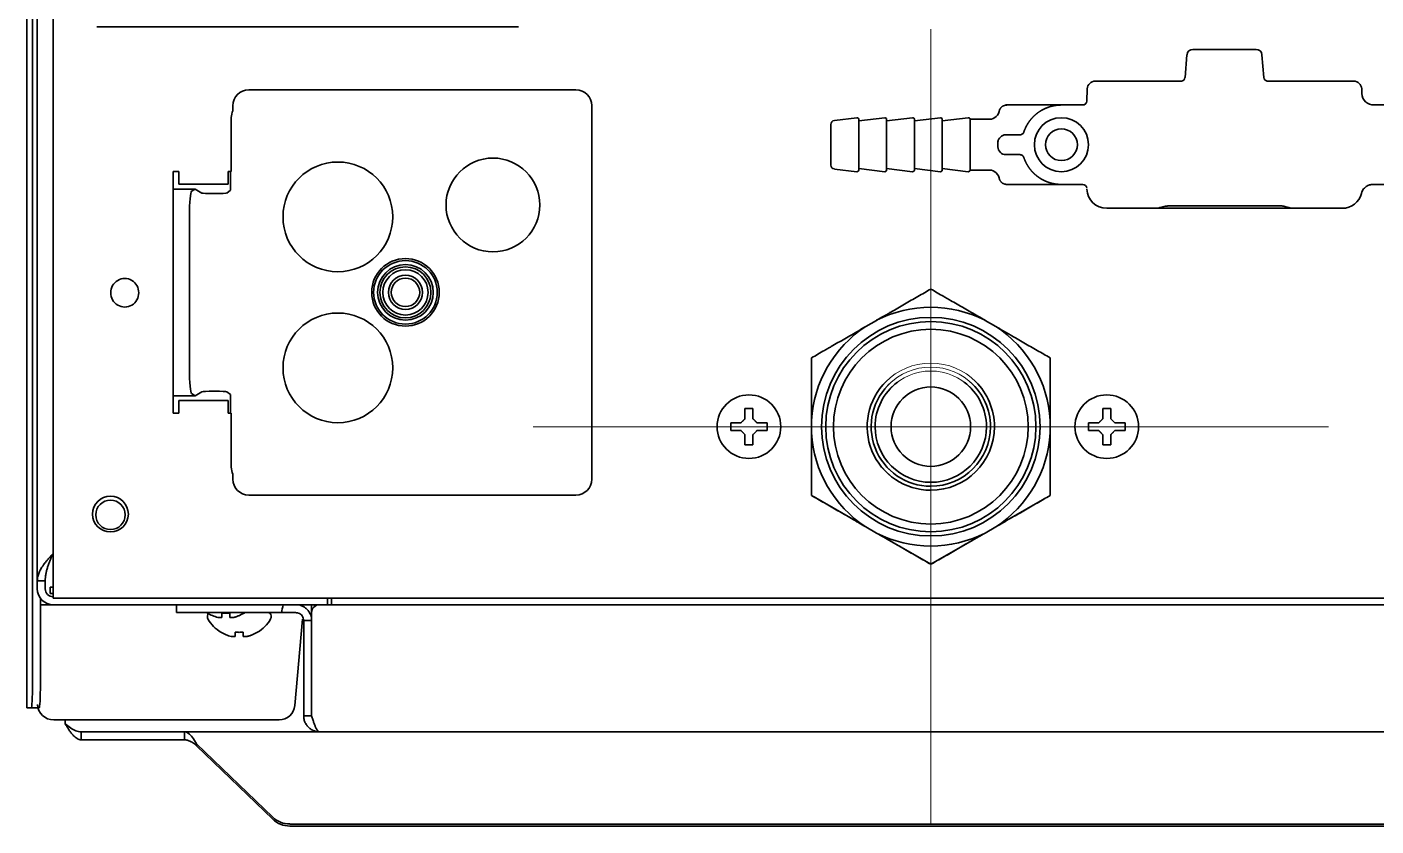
# Model space of a CAD drawing. Extents: x 5987 to 10491, y -672 to 3708.
# Drawn here: x 8371.8 to 8541.4, y 2720.7 to 2821.2 of the extents above; entities that cross this region are included whole.
import ezdxf

# ---------------------------------------------------------------- set-up
doc = ezdxf.new("R2010")
doc.units = 0
doc.header["$LTSCALE"] = 5
doc.layers.get('0').update_dxf_attribs({"linetype": 'CONTINUOUS', "lineweight": 0})
doc.layers.add('1', color=7, linetype='CONTINUOUS', true_color=0xffffff)

msp = doc.modelspace()

# ---------------------------------------------------------------- linework, layer by layer
at = {"color": 3}
for p, q in [((8485.44, 2820.93), (8485.44, 2720.93)), ((8435.44, 2770.93), (8535.44, 2770.93))]:
    msp.add_line(p, q, dxfattribs=at)
for radius in [8, 7.5, 7]:
    msp.add_circle((8485.44, 2770.93), radius)
at = {"layer": '1', "color": 7, "linetype": 'Continuous', "lineweight": 35}
for p, q in [((8373.07, 2751.53), (8373.07, 3571.53)), ((8371.77, 3079.23), (8371.77, 2735.53)), ((8372.46, 2738.53), (8372.46, 3078.23)), ((8375.07, 2862.67), (8375.07, 2751.33)), ((8380.57, 2821.23), (8433.57, 2821.23)), ((8518.41, 2818.41), (8526.34, 2818.41)), ((8517.41, 2814.86), (8517.66, 2817.72)), ((8527.08, 2817.72), (8527.33, 2814.86)), ((8399.66, 2813.33), (8440.8, 2813.33)), ((8505.12, 2813.44), (8505.06, 2811.89)), ((8506.12, 2814.41), (8507.12, 2814.41)), ((8507.12, 2814.41), (8517.02, 2814.41)), ((8527.72, 2814.41), (8537.63, 2814.41)), ((8537.63, 2814.41), (8538.63, 2814.41)), ((8539.63, 2813.44), (8539.65, 2812.85)), ((8397.66, 2810.69), (8397.66, 2811.33)), ((8442.8, 2764.33), (8442.8, 2811.33)), ((8501.87, 2811.41), (8494.87, 2811.41)), ((8504.56, 2811.41), (8501.87, 2811.41)), ((8547.87, 2811.41), (8541.15, 2811.41)), ((8397.47, 2809.83), (8397.47, 2803.03)), ((8476.15, 2809.81), (8473.31, 2809.46)), ((8479.65, 2809.81), (8476.37, 2809.41)), ((8476.37, 2809.61), (8476.37, 2803.21)), ((8483.15, 2809.81), (8479.87, 2809.41)), ((8479.87, 2809.61), (8479.87, 2803.21)), ((8486.65, 2809.81), (8483.37, 2809.41)), ((8483.37, 2809.61), (8483.37, 2803.21)), ((8490.15, 2809.81), (8486.87, 2809.41)), ((8486.87, 2809.61), (8486.87, 2803.21)), ((8492.81, 2809.61), (8490.37, 2809.61)), ((8490.37, 2809.61), (8490.37, 2803.21)), ((8472.87, 2803.85), (8472.87, 2808.96)), ((8493.87, 2806.41), (8493.88, 2806.69)), ((8493.88, 2806.12), (8493.87, 2806.41)), ((8493.88, 2806.69), (8493.89, 2806.92)), ((8493.89, 2805.92), (8493.89, 2805.92)), ((8390.17, 2803.03), (8390.17, 2772.63)), ((8390.87, 2803.03), (8390.17, 2803.03)), ((8390.87, 2801.43), (8390.87, 2803.03)), ((8397.07, 2803.03), (8397.07, 2801.43)), ((8397.47, 2803.03), (8397.07, 2803.03)), ((8397.38, 2800.68), (8397.38, 2803.03)), ((8473.31, 2803.35), (8476.15, 2803.01)), ((8476.37, 2803.41), (8479.65, 2803.01)), ((8479.87, 2803.41), (8483.15, 2803.01)), ((8483.37, 2803.41), (8486.65, 2803.01)), ((8486.87, 2803.41), (8490.15, 2803.01)), ((8490.37, 2803.21), (8492.81, 2803.21)), ((8397.07, 2801.43), (8390.87, 2801.43)), ((8494.87, 2801.41), (8501.87, 2801.41)), ((8501.87, 2801.41), (8504.56, 2801.41)), ((8541.06, 2801.41), (8547.87, 2801.41)), ((8390.17, 2800.83), (8392.93, 2800.83)), ((8392.46, 2800.55), (8392.93, 2800.83)), ((8392.93, 2800.83), (8393.75, 2800.33)), ((8395.25, 2800.26), (8395.43, 2800.26)), ((8396.92, 2800.33), (8397.38, 2800.68)), ((8513.8, 2798.41), (8507.57, 2798.41)), ((8515.19, 2798.41), (8513.8, 2798.41)), ((8529.56, 2798.41), (8515.19, 2798.41)), ((8515.22, 2798.7), (8529.53, 2798.7)), ((8530.94, 2798.41), (8529.56, 2798.41)), ((8537.18, 2798.41), (8530.94, 2798.41)), ((8392.21, 2778.1), (8392.21, 2797.55)), ((8477.26, 2783.52), (8478.62, 2784.31)), ((8492.26, 2784.31), (8493.62, 2783.52)), ((8390.17, 2774.83), (8392.93, 2774.83)), ((8390.87, 2772.63), (8390.87, 2774.23)), ((8390.87, 2774.23), (8397.07, 2774.23)), ((8392.46, 2775.11), (8392.93, 2774.83)), ((8392.93, 2774.83), (8393.75, 2775.32)), ((8395.25, 2775.39), (8395.43, 2775.39)), ((8396.92, 2775.32), (8397.38, 2774.97)), ((8397.07, 2774.23), (8397.07, 2772.63)), ((8397.38, 2772.63), (8397.38, 2774.97)), ((8390.17, 2772.63), (8390.87, 2772.63)), ((8397.07, 2772.63), (8397.47, 2772.63)), ((8397.47, 2772.63), (8397.47, 2765.83)), ((8460.27, 2770.93), (8460.27, 2771.43)), ((8460.27, 2770.43), (8460.27, 2770.93)), ((8464.87, 2771.43), (8464.87, 2770.93)), ((8464.87, 2770.93), (8464.87, 2770.43)), ((8470.44, 2770.14), (8470.44, 2771.71)), ((8500.44, 2771.71), (8500.44, 2770.14)), ((8505.27, 2770.93), (8505.27, 2771.43)), ((8505.27, 2770.43), (8505.27, 2770.93)), ((8509.87, 2771.43), (8509.87, 2770.93)), ((8509.87, 2770.93), (8509.87, 2770.43)), ((8397.66, 2764.96), (8397.66, 2764.32)), ((8399.66, 2762.33), (8440.8, 2762.33)), ((8470.67, 2762.13), (8475.64, 2759.27)), ((8499.47, 2761.71), (8495.25, 2759.27)), ((8478.62, 2757.54), (8477.26, 2758.33)), ((8493.62, 2758.33), (8492.26, 2757.54)), ((8485.44, 2753.61), (8480.25, 2756.61)), ((8480.82, 2756.27), (8480.82, 2756.27)), ((8485.44, 2753.61), (8490.64, 2756.61)), ((8485.44, 2753.61), (8485.44, 2753.61)), ((8485.44, 2753.61), (8485.44, 2753.61)), ((8373.07, 2751.53), (8374.07, 2751.53)), ((8373.07, 2750.53), (8373.07, 2751.53)), ((8374.07, 2750.53), (8374.07, 2751.53)), ((8374.67, 2750.73), (8375.07, 2750.73)), ((8374.67, 2749.93), (8374.67, 2750.73)), ((8375.07, 2751.33), (8375.07, 2749.33)), ((8373.46, 2738.53), (8373.46, 2749.35)), ((8375.06, 2748.53), (8373.57, 2748.53)), ((8375.07, 2749.93), (8374.67, 2749.93)), ((8375.07, 2749.33), (8578.57, 2749.33)), ((8407.57, 2748.53), (8375.07, 2748.53)), ((8390.57, 2748.53), (8390.57, 2747.53)), ((8407.57, 2748.53), (8407.57, 2747.53)), ((8409.57, 2748.53), (8407.57, 2748.53)), ((8409.57, 2749.33), (8409.57, 2748.53)), ((8578.58, 2748.53), (8409.58, 2748.53)), ((8410.07, 2749.33), (8410.07, 2748.53)), ((8392.57, 2747.53), (8390.57, 2747.53)), ((8392.57, 2747.53), (8403.76, 2747.53)), ((8394.35, 2747.53), (8394.46, 2747.46)), ((8394.47, 2747.45), (8394.47, 2747.48)), ((8394.47, 2747.13), (8394.47, 2746.93)), ((8399.07, 2747.48), (8399.07, 2747.45)), ((8399.09, 2747.46), (8399.2, 2747.53)), ((8402.47, 2746.93), (8402.47, 2747.13)), ((8407.57, 2747.53), (8407.57, 2734.53)), ((8407.71, 2748.52), (8408.43, 2748.52)), ((8406.42, 2746.72), (8405.46, 2735.85)), ((8406.57, 2746.53), (8406.57, 2734.53)), ((8406.57, 2746.53), (8407.57, 2746.53)), ((8396.17, 2745.05), (8396.17, 2745.08)), ((8400.77, 2745.08), (8400.77, 2745.05)), ((8371.77, 2735.53), (8371.77, 2735.53)), ((8371.77, 2735.53), (8372.3, 2735.53)), ((8373.3, 2735.53), (8372.3, 2735.53)), ((8375.14, 2734.03), (8375.6, 2734.03)), ((8375.6, 2734.03), (8380.58, 2734.03)), ((8376.57, 2734.03), (8376.57, 2733.53)), ((8380.58, 2734.03), (8403.47, 2734.03)), ((8406.57, 2734.53), (8407.57, 2734.53)), ((8391.57, 2732.53), (8378.57, 2732.53)), ((8378.57, 2731.53), (8378.57, 2732.53)), ((8391.57, 2732.53), (8391.57, 2731.53)), ((8408.57, 2732.53), (8391.57, 2732.53)), ((8579.11, 2732.53), (8408.57, 2732.53)), ((8391.57, 2731.53), (8378.57, 2731.53)), ((8393.11, 2731.04), (8393.11, 2730.78)), ((8393.11, 2731.04), (8402.69, 2721.78)), ((8393.11, 2730.78), (8402.69, 2721.52)), ((8404.82, 2720.93), (8642.02, 2720.93)), ((8404.82, 2720.68), (8642.02, 2720.68))]:
    msp.add_line(p, q, dxfattribs=at)
msp.add_polyline3d([(8492.44, 2770.93, 0), (8492.44, 2770.93, 0), (8492.44, 2770.93, 0), (8492.44, 2770.93, 0), (8492.44, 2770.93, 0), (8492.44, 2770.93, 0), (8492.44, 2770.93, 0), (8492.44, 2770.93, 0), (8492.44, 2770.93, 0), (8492.44, 2770.93, 0), (8492.44, 2770.93, 0), (8492.44, 2770.93, 0), (8492.44, 2770.93, 0), (8492.44, 2770.93, 0), (8492.44, 2770.93, 0), (8492.44, 2770.93, 0), (8492.44, 2770.93, 0), (8492.44, 2770.93, 0), (8492.44, 2770.93, 0), (8492.44, 2770.93, 0), (8492.44, 2770.93, 0), (8492.44, 2770.93, 0), (8492.44, 2770.93, 0), (8492.44, 2770.93, 0), (8492.44, 2770.93, 0), (8492.44, 2770.93, 0), (8492.44, 2770.93, 0), (8492.44, 2770.93, 0), (8492.44, 2770.93, 0), (8492.44, 2770.93, 0), (8492.44, 2770.93, 0), (8492.44, 2770.93, 0), (8492.44, 2770.93, 0), (8492.44, 2770.93, 0), (8492.44, 2770.93, 0), (8492.44, 2770.93, 0), (8492.44, 2770.93, 0), (8492.44, 2770.93, 0), (8492.44, 2770.93, 0), (8492.44, 2770.93, 0), (8492.44, 2770.93, 0), (8492.44, 2770.93, 0), (8492.44, 2770.93, 0), (8492.44, 2770.93, 0), (8492.44, 2770.93, 0), (8492.44, 2770.93, 0), (8492.44, 2770.93, 0), (8492.44, 2770.93, 0), (8492.44, 2770.93, 0), (8492.44, 2770.93, 0), (8492.44, 2770.93, 0)], dxfattribs=at)
for centre, radius in [((8501.87, 2806.41), 3.4), ((8501.87, 2806.41), 2), ((8430.37, 2798.83), 5.9), ((8430.37, 2798.83), 5.9), ((8410.87, 2797.33), 6.9), ((8410.87, 2797.33), 6.9), ((8419.37, 2787.83), 4.25), ((8419.37, 2787.83), 4), ((8419.37, 2787.83), 3.5), ((8419.37, 2787.83), 3.21), ((8419.37, 2787.83), 2.85), ((8419.37, 2787.83), 2.15), ((8419.37, 2787.83), 1.79), ((8410.87, 2778.33), 6.9), ((8410.87, 2778.33), 6.9), ((8462.57, 2770.93), 4), ((8507.57, 2770.93), 4), ((8382.27, 2759.93), 2.25), ((8382.27, 2759.83), 1.85)]:
    msp.add_circle(centre, radius, dxfattribs=at)
for centre, radius, start, end in [((8518.41, 2817.66), 0.75, 90, 175), ((8526.34, 2817.66), 0.75, 5, 90), ((8516.91, 2814.91), 0.5, 270, 355), ((8527.83, 2814.91), 0.5, 185, 270), ((8506.12, 2813.41), 1, 90, 178), ((8538.63, 2813.41), 1, 2, 90), ((8504.56, 2811.91), 0.5, 269.344, 358), ((8541.15, 2812.91), 1.5, 182, 271.7104), ((8399.47, 2809.83), 2, 154.4696, 180), ((8476.17, 2809.61), 0.2, 0, 96.9365), ((8479.67, 2809.61), 0.2, 0, 96.9365), ((8483.17, 2809.61), 0.2, 0, 96.9365), ((8486.67, 2809.61), 0.2, 0, 96.9365), ((8490.17, 2809.61), 0.2, 0, 96.9365), ((8473.37, 2808.96), 0.5, 96.9365, 180), ((8494.88, 2806.66), 1, 90, 178), ((8494.88, 2806.16), 1, 182.0003, 270), ((8473.37, 2803.85), 0.5, 180, 263.0635), ((8476.17, 2803.21), 0.2, 263.0635, 0), ((8479.67, 2803.21), 0.2, 263.0635, 0), ((8483.17, 2803.21), 0.2, 263.0635, 0), ((8486.67, 2803.21), 0.2, 263.0635, 0), ((8490.17, 2803.21), 0.2, 263.0635, 0), ((8504.56, 2800.91), 0.5, 2, 90.3625), ((8507.57, 2800.91), 2.5, 182, 270), ((8537.18, 2800.91), 2.5, 270.0213, 345.5415), ((8384.07, 2787.83), 1.75, 358.3628, 181.6372), ((8384.07, 2787.73), 1.75, 178.3628, 1.6372), ((8399.47, 2765.83), 2, 180, 205.5304), ((8375.07, 2750.53), 2, 180, 270), ((8375.07, 2750.53), 1, 180, 270), ((8373.98, 2754.62), 30.62, 346.6056, 348.522), ((8408.57, 2747.53), 1, 90, 180), ((8407.57, 2747.53), 1, 81.8904, 90), ((8394.87, 2747.13), 0.4, 133.3154, 180), ((8394.87, 2746.93), 0.4, 180, 210.3012), ((8396.77, 2751.23), 3.78, 262.3959, 269.9965), ((8396.77, 2751.23), 3.78, 270.0035, 277.6041), ((8402.07, 2747.13), 0.4, 0, 90), ((8402.07, 2746.93), 0.4, 329.6988, 0), ((8398.67, 2749.15), 4.8, 210.3012, 238.6273), ((8398.27, 2749.15), 4.8, 301.3727, 329.6988), ((8403.47, 2736.03), 2, 270, 355)]:
    msp.add_arc(centre, radius, start, end, dxfattribs=at)
at = {"layer": '1', "color": 7, "linetype": 'Continuous', "lineweight": 35, "extrusion": (6.90253e-31, 1.17146e-15, -1)}
msp.add_ellipse((8399.67, 2811.32), major_axis=(-1.61, 1.2), ratio=0.996204, start_param=5.64185, end_param=7.208996, dxfattribs=at)
at = {"layer": '1', "color": 7, "linetype": 'Continuous', "lineweight": 35, "extrusion": (-1.72563e-30, 1.17146e-15, -1)}
msp.add_ellipse((8440.8, 2811.32), major_axis=(-0.63, -1.9), ratio=0.998478, start_param=2.820542, end_param=4.390425, dxfattribs=at)
at = {"layer": '1', "color": 7, "linetype": 'Continuous', "lineweight": 35}
for centre, major_axis, ratio, start_param, end_param in [((8492.81, 2810.86), (-1.25, 0.04), 1, 1.602904, 3.141573), ((8492.81, 2801.96), (-1.25, -0.04), 1, 3.141612, 4.681404), ((8392.47, 2797.55), (0, -3), 0.087489, 3.193953, 4.712389), ((8395.25, 2800.34), (1.5, 0), 0.052408, 3.228859, 4.712389), ((8395.43, 2800.34), (1.5, 0), 0.052408, 4.712389, 6.213372), ((8485.44, 2770.93), (-15.02, 0), 1, 4.241052, 5.183726), ((8485.44, 2770.93), (-15.02, 0), 1, 5.28825, 6.230923), ((8485.44, 2770.93), (-15.02, 0), 1, 3.193854, 4.136528), ((8392.47, 2778.1), (0, -3), 0.087489, 4.712389, 6.230825), ((8485.44, 2770.93), (8, 0), 1, 2.349028, 4.71239), ((8485.44, 2770.93), (7.5, 0), 1, 2.299057, 4.712391), ((8485.44, 2770.93), (-7, 0), 1, 5.356611, 6.283185), ((8485.44, 2770.93), (-5, 0), 1, 3.141601, 6.283101), ((8485.44, 2770.93), (-7, 0), 1, 3.141594, 4.068168), ((8485.44, 2770.93), (7.5, 0), 1, 0, 0.842536), ((8485.44, 2770.93), (8, 0), 1, 0, 0.792565), ((8395.25, 2775.31), (1.5, 0), 0.052408, 1.570796, 3.054326), ((8395.43, 2775.31), (1.5, 0), 0.052408, 0.069813, 1.570796), ((8485.44, 2770.93), (7, 0), 1, 3.141593, 6.283185), ((8485.44, 2770.93), (8, 0), 1, 4.71239, 6.283185), ((8485.44, 2770.93), (7.5, 0), 1, 4.712391, 6.283185), ((8485.44, 2770.93), (-15.02, 0), 1, 0.052262, 0.994929), ((8485.44, 2770.93), (-15.02, 0), 1, 2.146657, 3.089331), ((8399.67, 2764.33), (-1.61, -1.2), 0.996204, 5.64185, 7.208996), ((8440.8, 2764.33), (-0.63, 1.9), 0.998478, 2.820542, 4.390425), ((8485.44, 2770.93), (-15.02, 0), 1, 1.099459, 2.042133), ((8372.3, 2738.53), (0, -3), 0.052336, 0, 1.570796), ((8373.3, 2738.53), (0, 3), 0.052336, 3.141593, 4.712389), ((8375.14, 2736.03), (2.05, 0), 0.974464, 3.176499, 4.712389), ((8404.82, 2723.83), (-3, 0), 0.965926, 0.785398, 1.570796), ((8404.82, 2723.57), (3, 0), 0.965926, 3.926991, 4.712389)]:
    msp.add_ellipse(centre, major_axis=major_axis, ratio=ratio, start_param=start_param, end_param=end_param, dxfattribs=at)
for major_axis in [(-13.75, 0), (13.22, 0), (-12.25, 0), (5, 0)]:
    msp.add_ellipse((8485.44, 2770.93), major_axis=major_axis, ratio=1, dxfattribs=at)
for points, degree in [([(8495.04, 2811.41), (8494.22, 2811.36), (8494.03, 2810.59)], 2), ([(8496.66, 2807.66), (8496.68, 2807.66), (8496.72, 2807.66), (8496.77, 2807.67), (8496.82, 2807.68), (8496.86, 2807.7), (8496.89, 2807.71), (8496.9, 2807.72)], 3), ([(8494.03, 2802.22), (8494.25, 2801.43), (8495.04, 2801.41)], 2), ([(8462.07, 2771.93), (8462.07, 2771.98), (8462.07, 2772.09), (8462.07, 2772.25), (8462.07, 2772.41), (8462.07, 2772.56), (8462.07, 2772.72), (8462.07, 2772.87), (8462.07, 2773.04), (8462.07, 2773.16), (8462.07, 2773.23)], 3), ([(8462.07, 2773.23), (8462.24, 2773.23), (8462.57, 2773.23), (8462.91, 2773.23), (8463.07, 2773.23)], 3), ([(8507.07, 2771.93), (8507.07, 2771.98), (8507.07, 2772.09), (8507.07, 2772.25), (8507.07, 2772.41), (8507.07, 2772.56), (8507.07, 2772.72), (8507.07, 2772.87), (8507.07, 2773.04), (8507.07, 2773.16), (8507.07, 2773.23)], 3), ([(8507.07, 2773.23), (8507.24, 2773.23), (8507.57, 2773.23), (8507.91, 2773.23), (8508.07, 2773.23)], 3), ([(8461.57, 2771.43), (8461.6, 2771.45), (8461.64, 2771.5), (8461.72, 2771.57), (8461.79, 2771.64), (8461.86, 2771.71), (8461.93, 2771.78), (8462, 2771.85), (8462.05, 2771.9), (8462.07, 2771.93)], 3), ([(8463.07, 2771.93), (8463.1, 2771.9), (8463.15, 2771.85), (8463.22, 2771.78), (8463.3, 2771.7), (8463.37, 2771.63), (8463.43, 2771.56), (8463.5, 2771.5), (8463.55, 2771.45), (8463.57, 2771.43)], 3), ([(8463.57, 2771.43), (8463.63, 2771.43), (8463.74, 2771.43), (8463.9, 2771.43), (8464.06, 2771.43), (8464.21, 2771.43), (8464.36, 2771.43), (8464.52, 2771.43), (8464.69, 2771.43), (8464.81, 2771.43), (8464.87, 2771.43)], 3), ([(8506.57, 2771.43), (8506.6, 2771.45), (8506.64, 2771.5), (8506.72, 2771.57), (8506.79, 2771.64), (8506.86, 2771.71), (8506.93, 2771.78), (8507, 2771.85), (8507.05, 2771.9), (8507.07, 2771.93)], 3), ([(8508.07, 2771.93), (8508.1, 2771.9), (8508.15, 2771.85), (8508.22, 2771.78), (8508.3, 2771.7), (8508.37, 2771.63), (8508.43, 2771.56), (8508.5, 2771.5), (8508.55, 2771.45), (8508.57, 2771.43)], 3), ([(8508.57, 2771.43), (8508.63, 2771.43), (8508.74, 2771.43), (8508.9, 2771.43), (8509.06, 2771.43), (8509.21, 2771.43), (8509.36, 2771.43), (8509.52, 2771.43), (8509.69, 2771.43), (8509.81, 2771.43), (8509.87, 2771.43)], 3), ([(8461.57, 2770.43), (8461.52, 2770.43), (8461.41, 2770.43), (8461.25, 2770.43), (8461.09, 2770.43), (8460.93, 2770.43), (8460.78, 2770.43), (8460.63, 2770.43), (8460.46, 2770.43), (8460.34, 2770.43), (8460.27, 2770.43)], 3), ([(8462.07, 2769.93), (8462.05, 2769.95), (8462, 2770), (8461.92, 2770.08), (8461.85, 2770.15), (8461.78, 2770.22), (8461.71, 2770.29), (8461.64, 2770.36), (8461.6, 2770.4), (8461.57, 2770.43)], 3), ([(8463.57, 2770.43), (8463.55, 2770.4), (8463.5, 2770.35), (8463.43, 2770.28), (8463.36, 2770.21), (8463.29, 2770.14), (8463.22, 2770.07), (8463.14, 2770), (8463.1, 2769.95), (8463.07, 2769.93)], 3), ([(8463.07, 2769.93), (8463.07, 2769.87), (8463.07, 2769.76), (8463.07, 2769.6), (8463.07, 2769.44), (8463.07, 2769.29), (8463.07, 2769.14), (8463.07, 2768.98), (8463.07, 2768.81), (8463.07, 2768.69), (8463.07, 2768.63)], 3), ([(8506.57, 2770.43), (8506.52, 2770.43), (8506.41, 2770.43), (8506.25, 2770.43), (8506.09, 2770.43), (8505.93, 2770.43), (8505.78, 2770.43), (8505.63, 2770.43), (8505.46, 2770.43), (8505.34, 2770.43), (8505.27, 2770.43)], 3), ([(8507.07, 2769.93), (8507.05, 2769.95), (8507, 2770), (8506.92, 2770.08), (8506.85, 2770.15), (8506.78, 2770.22), (8506.71, 2770.29), (8506.64, 2770.36), (8506.6, 2770.4), (8506.57, 2770.43)], 3), ([(8508.57, 2770.43), (8508.55, 2770.4), (8508.5, 2770.35), (8508.43, 2770.28), (8508.36, 2770.21), (8508.29, 2770.14), (8508.22, 2770.07), (8508.14, 2770), (8508.1, 2769.95), (8508.07, 2769.93)], 3), ([(8508.07, 2769.93), (8508.07, 2769.87), (8508.07, 2769.76), (8508.07, 2769.6), (8508.07, 2769.44), (8508.07, 2769.29), (8508.07, 2769.14), (8508.07, 2768.98), (8508.07, 2768.81), (8508.07, 2768.69), (8508.07, 2768.63)], 3), ([(8463.07, 2768.63), (8462.91, 2768.63), (8462.57, 2768.63), (8462.24, 2768.63), (8462.07, 2768.63)], 3), ([(8508.07, 2768.63), (8507.91, 2768.63), (8507.57, 2768.63), (8507.24, 2768.63), (8507.07, 2768.63)], 3), ([(8375.07, 2754.99), (8374.99, 2754.9), (8374.83, 2754.72), (8374.59, 2754.46), (8374.36, 2754.19), (8374.14, 2753.92), (8373.93, 2753.66), (8373.74, 2753.39), (8373.57, 2753.13), (8373.42, 2752.86), (8373.3, 2752.59), (8373.2, 2752.33), (8373.13, 2752.06), (8373.08, 2751.79), (8373.07, 2751.61), (8373.07, 2751.53)], 3), ([(8395.77, 2746.93), (8395.8, 2746.93), (8395.85, 2746.92), (8395.92, 2746.92), (8396, 2746.91), (8396.07, 2746.91), (8396.13, 2746.92), (8396.2, 2746.92), (8396.25, 2746.93), (8396.27, 2746.93)], 3), ([(8396.27, 2746.93), (8396.27, 2746.94), (8396.27, 2746.97), (8396.27, 2747.02), (8396.27, 2747.08), (8396.27, 2747.14), (8396.27, 2747.21), (8396.27, 2747.28), (8396.27, 2747.37), (8396.27, 2747.44), (8396.27, 2747.48)], 3), ([(8397.27, 2746.93), (8397.3, 2746.93), (8397.34, 2746.92), (8397.42, 2746.92), (8397.49, 2746.91), (8397.56, 2746.91), (8397.63, 2746.92), (8397.7, 2746.92), (8397.75, 2746.93), (8397.77, 2746.93)], 3), ([(8397.77, 2746.93), (8397.83, 2746.94), (8397.94, 2746.97), (8398.1, 2747.02), (8398.26, 2747.08), (8398.41, 2747.14), (8398.56, 2747.21), (8398.72, 2747.28), (8398.89, 2747.37), (8399.01, 2747.44), (8399.07, 2747.48)], 3), ([(8397.47, 2744.53), (8397.5, 2744.53), (8397.54, 2744.52), (8397.62, 2744.52), (8397.69, 2744.51), (8397.76, 2744.51), (8397.83, 2744.52), (8397.9, 2744.52), (8397.95, 2744.53), (8397.97, 2744.53)], 3), ([(8397.97, 2744.53), (8397.97, 2744.54), (8397.97, 2744.57), (8397.97, 2744.62), (8397.97, 2744.68), (8397.97, 2744.74), (8397.97, 2744.81), (8397.97, 2744.88), (8397.97, 2744.97), (8397.97, 2745.04), (8397.97, 2745.08)], 3), ([(8397.97, 2745.08), (8398.14, 2745.06), (8398.47, 2745.04), (8398.81, 2745.06), (8398.97, 2745.08)], 3), ([(8398.97, 2744.53), (8399, 2744.53), (8399.05, 2744.52), (8399.12, 2744.52), (8399.2, 2744.51), (8399.27, 2744.51), (8399.33, 2744.52), (8399.4, 2744.52), (8399.45, 2744.53), (8399.47, 2744.53)], 3), ([(8399.47, 2744.53), (8399.53, 2744.54), (8399.64, 2744.57), (8399.8, 2744.62), (8399.96, 2744.68), (8400.11, 2744.74), (8400.26, 2744.81), (8400.42, 2744.88), (8400.59, 2744.97), (8400.71, 2745.04), (8400.77, 2745.08)], 3), ([(8378.57, 2732.53), (8378.35, 2732.53), (8377.91, 2732.62), (8377.24, 2733), (8376.8, 2733.35), (8376.57, 2733.53)], 3), ([(8408.57, 2732.53), (8408.5, 2732.53), (8408.35, 2732.53), (8408.13, 2732.57), (8407.91, 2732.63), (8407.7, 2732.72), (8407.51, 2732.83), (8407.32, 2732.96), (8407.16, 2733.11), (8407.01, 2733.28), (8406.88, 2733.46), (8406.77, 2733.66), (8406.68, 2733.86), (8406.62, 2734.08), (8406.58, 2734.3), (8406.57, 2734.45), (8406.57, 2734.53)], 3), ([(8408.57, 2732.53), (8408.55, 2732.53), (8408.5, 2732.53), (8408.43, 2732.57), (8408.36, 2732.63), (8408.29, 2732.72), (8408.22, 2732.83), (8408.14, 2732.96), (8408.07, 2733.11), (8408, 2733.28), (8407.93, 2733.46), (8407.86, 2733.66), (8407.79, 2733.86), (8407.72, 2734.08), (8407.64, 2734.3), (8407.6, 2734.45), (8407.57, 2734.53)], 3), ([(8393.11, 2731.04), (8392.94, 2731.32), (8392.6, 2731.85), (8392.08, 2732.4), (8391.74, 2732.53), (8391.57, 2732.53)], 3)]:
    msp.add_open_spline(points, degree=degree, dxfattribs=at)
for points, knots in [([(8497.13, 2808), (8497.14, 2808.01), (8497.15, 2808.04), (8497.16, 2808.08), (8497.18, 2808.13), (8497.19, 2808.17), (8497.21, 2808.21), (8497.23, 2808.26), (8497.25, 2808.3), (8497.26, 2808.34), (8497.28, 2808.38), (8497.3, 2808.43), (8497.32, 2808.47), (8497.34, 2808.51), (8497.36, 2808.55), (8497.38, 2808.59), (8497.4, 2808.63), (8497.42, 2808.67), (8497.44, 2808.71), (8497.46, 2808.75), (8497.48, 2808.79), (8497.5, 2808.83), (8497.52, 2808.87), (8497.55, 2808.91), (8497.57, 2808.95), (8497.59, 2808.99), (8497.62, 2809.03), (8497.64, 2809.07), (8497.66, 2809.11), (8497.69, 2809.14), (8497.71, 2809.18), (8497.74, 2809.22), (8497.76, 2809.26), (8497.79, 2809.29), (8497.82, 2809.33), (8497.84, 2809.37), (8497.87, 2809.4), (8497.9, 2809.44), (8497.92, 2809.47), (8497.95, 2809.51), (8497.98, 2809.54), (8498.01, 2809.58), (8498.03, 2809.61), (8498.06, 2809.64), (8498.09, 2809.68), (8498.12, 2809.71), (8498.15, 2809.74), (8498.18, 2809.78), (8498.21, 2809.81), (8498.24, 2809.84), (8498.27, 2809.87), (8498.3, 2809.91), (8498.33, 2809.94), (8498.36, 2809.97), (8498.4, 2810), (8498.43, 2810.03), (8498.46, 2810.06), (8498.49, 2810.09), (8498.52, 2810.12), (8498.56, 2810.15), (8498.59, 2810.18), (8498.62, 2810.21), (8498.65, 2810.23), (8498.69, 2810.26), (8498.72, 2810.29), (8498.76, 2810.32), (8498.79, 2810.34), (8498.82, 2810.37), (8498.86, 2810.4), (8498.89, 2810.42), (8498.93, 2810.45), (8498.96, 2810.47), (8499, 2810.5), (8499.03, 2810.52), (8499.07, 2810.55), (8499.1, 2810.57), (8499.14, 2810.59), (8499.18, 2810.62), (8499.21, 2810.64), (8499.25, 2810.66), (8499.29, 2810.69), (8499.32, 2810.71), (8499.36, 2810.73), (8499.4, 2810.75), (8499.43, 2810.77), (8499.47, 2810.79), (8499.51, 2810.81), (8499.55, 2810.83), (8499.58, 2810.85), (8499.62, 2810.87), (8499.66, 2810.89), (8499.7, 2810.91), (8499.74, 2810.93), (8499.77, 2810.94), (8499.81, 2810.96), (8499.85, 2810.98), (8499.89, 2811), (8499.93, 2811.01), (8499.97, 2811.03), (8500.01, 2811.04), (8500.04, 2811.06), (8500.08, 2811.08), (8500.12, 2811.09), (8500.16, 2811.1), (8500.2, 2811.12), (8500.24, 2811.13), (8500.28, 2811.15), (8500.32, 2811.16), (8500.36, 2811.17), (8500.4, 2811.18), (8500.44, 2811.2), (8500.48, 2811.21), (8500.52, 2811.22), (8500.56, 2811.23), (8500.6, 2811.24), (8500.64, 2811.25), (8500.68, 2811.26), (8500.72, 2811.27), (8500.76, 2811.28), (8500.8, 2811.29), (8500.84, 2811.3), (8500.88, 2811.31), (8500.92, 2811.31), (8500.96, 2811.32), (8501, 2811.33), (8501.04, 2811.34), (8501.08, 2811.34), (8501.12, 2811.35), (8501.16, 2811.36), (8501.2, 2811.36), (8501.24, 2811.37), (8501.28, 2811.37), (8501.32, 2811.38), (8501.36, 2811.38), (8501.4, 2811.38), (8501.44, 2811.39), (8501.48, 2811.39), (8501.52, 2811.39), (8501.56, 2811.4), (8501.6, 2811.4), (8501.64, 2811.4), (8501.68, 2811.4), (8501.72, 2811.4), (8501.76, 2811.41), (8501.8, 2811.41), (8501.84, 2811.41), (8501.86, 2811.41), (8501.87, 2811.41)], [0, 0, 0, 0, 0.0051354, 0.0102658, 0.0153914, 0.0205121, 0.0256279, 0.0307388, 0.0358449, 0.040946, 0.0460422, 0.0511336, 0.0562201, 0.0613016, 0.0663783, 0.0714501, 0.076517, 0.0815791, 0.0866362, 0.0916884, 0.0967358, 0.1017783, 0.1068158, 0.1118485, 0.1168763, 0.1218993, 0.1269173, 0.1319304, 0.1369387, 0.1419421, 0.1469406, 0.1519341, 0.1569229, 0.1619067, 0.1668856, 0.1718597, 0.1768288, 0.1817931, 0.1867525, 0.191707, 0.1966566, 0.2016014, 0.2065412, 0.2114762, 0.2164063, 0.2213315, 0.2262518, 0.2311672, 0.2360777, 0.2409834, 0.2458842, 0.2507801, 0.2556711, 0.2605572, 0.2654384, 0.2703148, 0.2751862, 0.2800528, 0.2849145, 0.2897714, 0.2946233, 0.2994704, 0.3043125, 0.3091498, 0.3139822, 0.3188097, 0.3236324, 0.3284501, 0.333263, 0.338071, 0.3428741, 0.3476724, 0.3524657, 0.3572542, 0.3620378, 0.3668165, 0.3715903, 0.3763593, 0.3811233, 0.3858825, 0.3906368, 0.3953863, 0.4001308, 0.4048705, 0.4096053, 0.4143352, 0.4190602, 0.4237804, 0.4284956, 0.433206, 0.4379116, 0.4426122, 0.4473079, 0.4519988, 0.4566848, 0.461366, 0.4660422, 0.4707136, 0.4753801, 0.4800417, 0.4846984, 0.4893503, 0.4939973, 0.4986394, 0.5032766, 0.507909, 0.5125364, 0.517159, 0.5217768, 0.5263896, 0.5309976, 0.5356007, 0.5401989, 0.5447923, 0.5493807, 0.5539643, 0.5585431, 0.5631169, 0.5676859, 0.57225, 0.5768092, 0.5813636, 0.5859131, 0.5904577, 0.5949974, 0.5995323, 0.6040623, 0.6085874, 0.6131076, 0.617623, 0.6221335, 0.6266391, 0.6311399, 0.6356358, 0.6401268, 0.6446129, 0.6490942, 0.6535706, 0.6580421, 0.6625088, 0.6669706, 0.6714275, 0.6758796, 0.6803267, 0.684769, 0.6892065, 0.6927374, 0.6927374, 0.6927374, 0.6927374]), ([(8496.9, 2807.72), (8496.96, 2807.75), (8497, 2807.79), (8497.08, 2807.88), (8497.11, 2807.94), (8497.13, 2808)], [0, 0, 0, 0, 0.5, 0.5, 1, 1, 1, 1]), ([(8494.88, 2807.66), (8494.88, 2807.66), (8494.92, 2807.66), (8495.09, 2807.66), (8495.35, 2807.66), (8495.71, 2807.66), (8496.15, 2807.66), (8496.49, 2807.66), (8496.66, 2807.66)], [0, 0, 0, 0, 0.166853, 0.330789, 0.494535, 0.660664, 0.82941, 1, 1, 1, 1]), ([(8496.66, 2805.16), (8496.49, 2805.16), (8496.15, 2805.16), (8495.71, 2805.16), (8495.35, 2805.16), (8495.09, 2805.16), (8494.92, 2805.16), (8494.88, 2805.16), (8494.88, 2805.16)], [0, 0, 0, 0, 0.170153, 0.338815, 0.505661, 0.664621, 0.826311, 1, 1, 1, 1]), ([(8496.9, 2805.09), (8496.9, 2805.1), (8496.89, 2805.1), (8496.89, 2805.1), (8496.88, 2805.11), (8496.87, 2805.11), (8496.86, 2805.11), (8496.85, 2805.12), (8496.84, 2805.12), (8496.83, 2805.12), (8496.83, 2805.13), (8496.82, 2805.13), (8496.81, 2805.13), (8496.8, 2805.14), (8496.79, 2805.14), (8496.78, 2805.14), (8496.78, 2805.14), (8496.77, 2805.14), (8496.76, 2805.15), (8496.75, 2805.15), (8496.74, 2805.15), (8496.73, 2805.15), (8496.72, 2805.15), (8496.72, 2805.15), (8496.71, 2805.15), (8496.7, 2805.15), (8496.69, 2805.16), (8496.68, 2805.16), (8496.67, 2805.16), (8496.67, 2805.16), (8496.66, 2805.16), (8496.66, 2805.16)], [0, 0, 0, 0, 0.033325, 0.06648, 0.099493, 0.132392, 0.165206, 0.197965, 0.230696, 0.26343, 0.296195, 0.32902, 0.361934, 0.394967, 0.428145, 0.461498, 0.495053, 0.528836, 0.562875, 0.597195, 0.631821, 0.666778, 0.702091, 0.737781, 0.773873, 0.810387, 0.847344, 0.884764, 0.922668, 0.961074, 1, 1, 1, 1]), ([(8497.13, 2804.82), (8497.11, 2804.87), (8497.08, 2804.93), (8497, 2805.02), (8496.96, 2805.06), (8496.9, 2805.09)], [0, 0, 0, 0, 0.5, 0.5, 1, 1, 1, 1]), ([(8497.13, 2804.82), (8497.14, 2804.8), (8497.15, 2804.77), (8497.16, 2804.73), (8497.18, 2804.68), (8497.19, 2804.64), (8497.21, 2804.6), (8497.23, 2804.56), (8497.25, 2804.51), (8497.26, 2804.47), (8497.28, 2804.43), (8497.3, 2804.39), (8497.32, 2804.34), (8497.34, 2804.3), (8497.36, 2804.26), (8497.38, 2804.22), (8497.4, 2804.18), (8497.42, 2804.14), (8497.44, 2804.1), (8497.46, 2804.06), (8497.48, 2804.02), (8497.5, 2803.98), (8497.52, 2803.94), (8497.55, 2803.9), (8497.57, 2803.86), (8497.59, 2803.82), (8497.62, 2803.78), (8497.64, 2803.75), (8497.66, 2803.71), (8497.69, 2803.67), (8497.71, 2803.63), (8497.74, 2803.59), (8497.76, 2803.56), (8497.79, 2803.52), (8497.82, 2803.48), (8497.84, 2803.45), (8497.87, 2803.41), (8497.9, 2803.38), (8497.92, 2803.34), (8497.95, 2803.31), (8497.98, 2803.27), (8498.01, 2803.24), (8498.03, 2803.2), (8498.06, 2803.17), (8498.09, 2803.13), (8498.12, 2803.1), (8498.15, 2803.07), (8498.18, 2803.04), (8498.21, 2803), (8498.24, 2802.97), (8498.27, 2802.94), (8498.3, 2802.91), (8498.33, 2802.88), (8498.36, 2802.84), (8498.4, 2802.81), (8498.43, 2802.78), (8498.46, 2802.75), (8498.49, 2802.72), (8498.52, 2802.69), (8498.56, 2802.67), (8498.59, 2802.64), (8498.62, 2802.61), (8498.65, 2802.58), (8498.69, 2802.55), (8498.72, 2802.52), (8498.76, 2802.5), (8498.79, 2802.47), (8498.82, 2802.44), (8498.86, 2802.42), (8498.89, 2802.39), (8498.93, 2802.37), (8498.96, 2802.34), (8499, 2802.32), (8499.03, 2802.29), (8499.07, 2802.27), (8499.1, 2802.24), (8499.14, 2802.22), (8499.18, 2802.2), (8499.21, 2802.17), (8499.25, 2802.15), (8499.29, 2802.13), (8499.32, 2802.11), (8499.36, 2802.08), (8499.4, 2802.06), (8499.43, 2802.04), (8499.47, 2802.02), (8499.51, 2802), (8499.55, 2801.98), (8499.58, 2801.96), (8499.62, 2801.94), (8499.66, 2801.92), (8499.7, 2801.9), (8499.74, 2801.89), (8499.77, 2801.87), (8499.81, 2801.85), (8499.85, 2801.83), (8499.89, 2801.82), (8499.93, 2801.8), (8499.97, 2801.78), (8500.01, 2801.77), (8500.04, 2801.75), (8500.08, 2801.74), (8500.12, 2801.72), (8500.16, 2801.71), (8500.2, 2801.69), (8500.24, 2801.68), (8500.28, 2801.67), (8500.32, 2801.65), (8500.36, 2801.64), (8500.4, 2801.63), (8500.44, 2801.62), (8500.48, 2801.61), (8500.52, 2801.59), (8500.56, 2801.58), (8500.6, 2801.57), (8500.64, 2801.56), (8500.68, 2801.55), (8500.72, 2801.54), (8500.76, 2801.53), (8500.8, 2801.52), (8500.84, 2801.51), (8500.88, 2801.51), (8500.92, 2801.5), (8500.96, 2801.49), (8501, 2801.48), (8501.04, 2801.48), (8501.08, 2801.47), (8501.12, 2801.46), (8501.16, 2801.46), (8501.2, 2801.45), (8501.24, 2801.45), (8501.28, 2801.44), (8501.32, 2801.44), (8501.36, 2801.43), (8501.4, 2801.43), (8501.44, 2801.43), (8501.48, 2801.42), (8501.52, 2801.42), (8501.56, 2801.42), (8501.6, 2801.41), (8501.64, 2801.41), (8501.68, 2801.41), (8501.72, 2801.41), (8501.76, 2801.41), (8501.8, 2801.41), (8501.84, 2801.41), (8501.86, 2801.41), (8501.87, 2801.41)], [0, 0, 0, 0, 0.0051354, 0.0102658, 0.0153914, 0.0205121, 0.0256279, 0.0307388, 0.0358449, 0.040946, 0.0460422, 0.0511336, 0.0562201, 0.0613016, 0.0663783, 0.0714501, 0.076517, 0.0815791, 0.0866362, 0.0916884, 0.0967358, 0.1017783, 0.1068158, 0.1118485, 0.1168763, 0.1218993, 0.1269173, 0.1319304, 0.1369387, 0.1419421, 0.1469406, 0.1519341, 0.1569229, 0.1619067, 0.1668856, 0.1718597, 0.1768288, 0.1817931, 0.1867525, 0.191707, 0.1966566, 0.2016014, 0.2065412, 0.2114762, 0.2164063, 0.2213315, 0.2262518, 0.2311672, 0.2360777, 0.2409834, 0.2458842, 0.2507801, 0.2556711, 0.2605572, 0.2654384, 0.2703148, 0.2751862, 0.2800528, 0.2849145, 0.2897714, 0.2946233, 0.2994704, 0.3043125, 0.3091498, 0.3139822, 0.3188097, 0.3236324, 0.3284501, 0.333263, 0.338071, 0.3428741, 0.3476724, 0.3524657, 0.3572542, 0.3620378, 0.3668165, 0.3715903, 0.3763593, 0.3811233, 0.3858825, 0.3906368, 0.3953863, 0.4001308, 0.4048705, 0.4096053, 0.4143352, 0.4190602, 0.4237804, 0.4284956, 0.433206, 0.4379116, 0.4426122, 0.4473079, 0.4519988, 0.4566848, 0.461366, 0.4660422, 0.4707136, 0.4753801, 0.4800417, 0.4846984, 0.4893503, 0.4939973, 0.4986394, 0.5032766, 0.507909, 0.5125364, 0.517159, 0.5217768, 0.5263896, 0.5309976, 0.5356007, 0.5401989, 0.5447923, 0.5493807, 0.5539643, 0.5585431, 0.5631169, 0.5676859, 0.57225, 0.5768092, 0.5813636, 0.5859131, 0.5904577, 0.5949974, 0.5995323, 0.6040623, 0.6085874, 0.6131076, 0.617623, 0.6221335, 0.6266391, 0.6311399, 0.6356358, 0.6401268, 0.6446129, 0.6490942, 0.6535706, 0.6580421, 0.6625088, 0.6669706, 0.6714275, 0.6758796, 0.6803267, 0.684769, 0.6892065, 0.6927374, 0.6927374, 0.6927374, 0.6927374]), ([(8539.6, 2800.28), (8539.6, 2800.28), (8539.6, 2800.29), (8539.6, 2800.3), (8539.61, 2800.32), (8539.63, 2800.38), (8539.68, 2800.52), (8539.83, 2800.81), (8540.15, 2801.14), (8540.6, 2801.37), (8540.91, 2801.4), (8541.06, 2801.41)], [0, 0, 0, 0, 0.014549, 0.04498, 0.064172, 0.085459, 0.140153, 0.279462, 0.557011, 0.788323, 1, 1, 1, 1]), ([(8513.81, 2798.41), (8513.81, 2798.41), (8513.9, 2798.4), (8514.05, 2798.43), (8514.33, 2798.51), (8514.67, 2798.62), (8515.04, 2798.7), (8515.19, 2798.69), (8515.22, 2798.69)], [0, 0, 0, 0, 0.01677, 0.159489, 0.353717, 0.740798, 0.95113, 1, 1, 1, 1]), ([(8529.53, 2798.69), (8529.54, 2798.7), (8529.64, 2798.7), (8529.85, 2798.67), (8530.21, 2798.58), (8530.54, 2798.47), (8530.8, 2798.4), (8530.94, 2798.41), (8530.96, 2798.41)], [0, 0, 0, 0, 0.025697, 0.168939, 0.354844, 0.731666, 0.959919, 1, 1, 1, 1]), ([(8485.44, 2788.25), (8484.91, 2787.94), (8483.83, 2787.31), (8482.71, 2786.67), (8481.58, 2786.01), (8481, 2785.68), (8480.27, 2785.26), (8480.12, 2785.17), (8479.9, 2785.04), (8479.82, 2785), (8479.67, 2784.91), (8479.3, 2784.7), (8478.92, 2784.48), (8478.62, 2784.31)], [0, 0, 0, 0, 0.25, 0.5, 0.5, 0.75, 0.75, 0.8125, 0.8125, 0.84375, 0.84375, 0.875, 1, 1, 1, 1]), ([(8492.26, 2784.31), (8491.66, 2784.66), (8491.07, 2785), (8489.91, 2785.67), (8489.33, 2786), (8488.48, 2786.5), (8488.2, 2786.66), (8487.77, 2786.9), (8487.63, 2786.98), (8487.43, 2787.1), (8487.36, 2787.14), (8487.22, 2787.22), (8486.87, 2787.42), (8486.25, 2787.78), (8485.71, 2788.09), (8485.44, 2788.25)], [0, 0, 0, 0, 0.25, 0.25, 0.5, 0.5, 0.625, 0.625, 0.6875, 0.6875, 0.71875, 0.71875, 0.75, 0.875, 1, 1, 1, 1]), ([(8477.26, 2783.52), (8476.66, 2783.18), (8476.07, 2782.84), (8474.91, 2782.16), (8474.33, 2781.83), (8473.48, 2781.34), (8473.2, 2781.18), (8472.77, 2780.93), (8472.63, 2780.85), (8472.43, 2780.73), (8472.36, 2780.69), (8472.22, 2780.61), (8471.87, 2780.41), (8471.25, 2780.05), (8470.71, 2779.74), (8470.44, 2779.59)], [0, 0, 0, 0, 0.25, 0.25, 0.5, 0.5, 0.625, 0.625, 0.6875, 0.6875, 0.71875, 0.71875, 0.75, 0.875, 1, 1, 1, 1]), ([(8500.44, 2779.59), (8499.91, 2779.9), (8498.83, 2780.52), (8497.71, 2781.16), (8496.58, 2781.82), (8496, 2782.15), (8495.27, 2782.58), (8495.12, 2782.66), (8494.9, 2782.79), (8494.82, 2782.83), (8494.67, 2782.92), (8494.3, 2783.13), (8493.92, 2783.35), (8493.62, 2783.52)], [0, 0, 0, 0, 0.25, 0.5, 0.5, 0.75, 0.75, 0.8125, 0.8125, 0.84375, 0.84375, 0.875, 1, 1, 1, 1]), ([(8470.44, 2779.59), (8470.44, 2778.97), (8470.44, 2777.72), (8470.44, 2776.43), (8470.44, 2775.12), (8470.44, 2774.46), (8470.44, 2773.61), (8470.44, 2773.44), (8470.44, 2773.18), (8470.44, 2773.09), (8470.44, 2772.92), (8470.44, 2772.49), (8470.44, 2772.06), (8470.44, 2771.71)], [0, 0, 0, 0, 0.25, 0.5, 0.5, 0.75, 0.75, 0.8125, 0.8125, 0.84375, 0.84375, 0.875, 1, 1, 1, 1]), ([(8500.44, 2771.71), (8500.44, 2772.4), (8500.44, 2773.09), (8500.44, 2774.43), (8500.44, 2775.1), (8500.44, 2776.08), (8500.44, 2776.41), (8500.44, 2776.9), (8500.44, 2777.06), (8500.44, 2777.3), (8500.44, 2777.38), (8500.44, 2777.54), (8500.44, 2777.94), (8500.44, 2778.65), (8500.44, 2779.28), (8500.44, 2779.59)], [0, 0, 0, 0, 0.25, 0.25, 0.5, 0.5, 0.625, 0.625, 0.6875, 0.6875, 0.71875, 0.71875, 0.75, 0.875, 1, 1, 1, 1]), ([(8463.07, 2773.23), (8463.07, 2773.02), (8463.07, 2772.81), (8463.07, 2772.49), (8463.07, 2772.38), (8463.07, 2772.15), (8463.07, 2772.04), (8463.07, 2771.93)], [0, 0, 0, 0, 0.5, 0.5, 0.75, 0.75, 1, 1, 1, 1]), ([(8508.07, 2773.23), (8508.07, 2773.02), (8508.07, 2772.81), (8508.07, 2772.49), (8508.07, 2772.38), (8508.07, 2772.15), (8508.07, 2772.04), (8508.07, 2771.93)], [0, 0, 0, 0, 0.5, 0.5, 0.75, 0.75, 1, 1, 1, 1]), ([(8460.27, 2771.43), (8460.48, 2771.43), (8460.69, 2771.43), (8461.01, 2771.43), (8461.12, 2771.43), (8461.34, 2771.43), (8461.46, 2771.43), (8461.57, 2771.43)], [0, 0, 0, 0, 0.5, 0.5, 0.75, 0.75, 1, 1, 1, 1]), ([(8505.27, 2771.43), (8505.48, 2771.43), (8505.69, 2771.43), (8506.01, 2771.43), (8506.12, 2771.43), (8506.34, 2771.43), (8506.46, 2771.43), (8506.57, 2771.43)], [0, 0, 0, 0, 0.5, 0.5, 0.75, 0.75, 1, 1, 1, 1]), ([(8462.07, 2768.63), (8462.07, 2768.83), (8462.07, 2769.04), (8462.07, 2769.36), (8462.07, 2769.47), (8462.07, 2769.7), (8462.07, 2769.81), (8462.07, 2769.93)], [0, 0, 0, 0, 0.5, 0.5, 0.75, 0.75, 1, 1, 1, 1]), ([(8464.87, 2770.43), (8464.67, 2770.43), (8464.46, 2770.43), (8464.14, 2770.43), (8464.03, 2770.43), (8463.8, 2770.43), (8463.69, 2770.43), (8463.57, 2770.43)], [0, 0, 0, 0, 0.5, 0.5, 0.75, 0.75, 1, 1, 1, 1]), ([(8470.44, 2770.14), (8470.44, 2769.45), (8470.44, 2768.77), (8470.44, 2767.42), (8470.44, 2766.75), (8470.44, 2765.77), (8470.44, 2765.44), (8470.44, 2764.96), (8470.44, 2764.8), (8470.44, 2764.55), (8470.44, 2764.47), (8470.44, 2764.31), (8470.44, 2763.91), (8470.44, 2763.2), (8470.44, 2762.58), (8470.44, 2762.27)], [0, 0, 0, 0, 0.25, 0.25, 0.5, 0.5, 0.625, 0.625, 0.6875, 0.6875, 0.71875, 0.71875, 0.75, 0.875, 1, 1, 1, 1]), ([(8500.44, 2762.27), (8500.44, 2762.88), (8500.44, 2764.13), (8500.44, 2765.42), (8500.44, 2766.73), (8500.44, 2767.4), (8500.44, 2768.25), (8500.44, 2768.42), (8500.44, 2768.67), (8500.44, 2768.76), (8500.44, 2768.93), (8500.44, 2769.36), (8500.44, 2769.79), (8500.44, 2770.14)], [0, 0, 0, 0, 0.25, 0.5, 0.5, 0.75, 0.75, 0.8125, 0.8125, 0.84375, 0.84375, 0.875, 1, 1, 1, 1]), ([(8507.07, 2768.63), (8507.07, 2768.83), (8507.07, 2769.04), (8507.07, 2769.36), (8507.07, 2769.47), (8507.07, 2769.7), (8507.07, 2769.81), (8507.07, 2769.93)], [0, 0, 0, 0, 0.5, 0.5, 0.75, 0.75, 1, 1, 1, 1]), ([(8509.87, 2770.43), (8509.67, 2770.43), (8509.46, 2770.43), (8509.14, 2770.43), (8509.03, 2770.43), (8508.8, 2770.43), (8508.69, 2770.43), (8508.57, 2770.43)], [0, 0, 0, 0, 0.5, 0.5, 0.75, 0.75, 1, 1, 1, 1]), ([(8470.44, 2762.27), (8470.98, 2761.96), (8472.06, 2761.33), (8473.18, 2760.69), (8474.31, 2760.03), (8474.89, 2759.7), (8475.62, 2759.28), (8475.77, 2759.19), (8475.99, 2759.06), (8476.07, 2759.02), (8476.22, 2758.93), (8476.59, 2758.72), (8476.96, 2758.5), (8477.26, 2758.33)], [0, 0, 0, 0, 0.25, 0.5, 0.5, 0.75, 0.75, 0.8125, 0.8125, 0.84375, 0.84375, 0.875, 1, 1, 1, 1]), ([(8470.67, 2762.14), (8471.13, 2761.87), (8472.14, 2761.29), (8473.18, 2760.69), (8474.31, 2760.03), (8474.89, 2759.7), (8475.62, 2759.28), (8475.77, 2759.19), (8475.99, 2759.06), (8476.07, 2759.02), (8476.22, 2758.93), (8476.59, 2758.72), (8476.96, 2758.5), (8477.26, 2758.33)], [0, 0, 0, 0, 0.223125, 0.482083, 0.482083, 0.741042, 0.741042, 0.805781, 0.805781, 0.838151, 0.838151, 0.870521, 1, 1, 1, 1]), ([(8493.62, 2758.33), (8494.22, 2758.68), (8494.82, 2759.02), (8495.98, 2759.69), (8496.56, 2760.02), (8497.41, 2760.51), (8497.69, 2760.68), (8498.11, 2760.92), (8498.25, 2761), (8498.46, 2761.12), (8498.53, 2761.16), (8498.67, 2761.24), (8499.02, 2761.44), (8499.64, 2761.8), (8500.18, 2762.11), (8500.44, 2762.27)], [0, 0, 0, 0, 0.25, 0.25, 0.5, 0.5, 0.625, 0.625, 0.6875, 0.6875, 0.71875, 0.71875, 0.75, 0.875, 1, 1, 1, 1]), ([(8493.62, 2758.33), (8494.22, 2758.68), (8494.82, 2759.02), (8495.98, 2759.69), (8496.56, 2760.02), (8497.41, 2760.51), (8497.69, 2760.68), (8498.11, 2760.92), (8498.25, 2761), (8498.46, 2761.12), (8498.53, 2761.16), (8498.67, 2761.24), (8499.02, 2761.44), (8499.38, 2761.65), (8499.66, 2761.81), (8499.67, 2761.82)], [0, 0, 0, 0, 0.283698, 0.283698, 0.567396, 0.567396, 0.709244, 0.709244, 0.780169, 0.780169, 0.815631, 0.815631, 0.851093, 0.992942, 1, 1, 1, 1]), ([(8478.62, 2757.54), (8479.22, 2757.2), (8479.82, 2756.86), (8480.98, 2756.18), (8481.56, 2755.85), (8482.41, 2755.36), (8482.69, 2755.19), (8483.11, 2754.95), (8483.25, 2754.87), (8483.46, 2754.75), (8483.53, 2754.71), (8483.67, 2754.63), (8484.02, 2754.43), (8484.64, 2754.07), (8485.18, 2753.76), (8485.44, 2753.61)], [0, 0, 0, 0, 0.25, 0.25, 0.5, 0.5, 0.625, 0.625, 0.6875, 0.6875, 0.71875, 0.71875, 0.75, 0.875, 1, 1, 1, 1]), ([(8478.62, 2757.54), (8479.22, 2757.2), (8479.82, 2756.86), (8480.98, 2756.18), (8481.56, 2755.85), (8482.41, 2755.36), (8482.69, 2755.19), (8483.11, 2754.95), (8483.25, 2754.87), (8483.46, 2754.75), (8483.53, 2754.71), (8483.67, 2754.63), (8484.02, 2754.43), (8484.64, 2754.07), (8485.18, 2753.76), (8485.44, 2753.61)], [0, 0, 0, 0, 0.25, 0.25, 0.5, 0.5, 0.625, 0.625, 0.6875, 0.6875, 0.71875, 0.71875, 0.75, 0.875, 1, 1, 1, 1]), ([(8485.44, 2753.61), (8485.98, 2753.91), (8487.06, 2754.54), (8488.18, 2755.18), (8489.31, 2755.84), (8489.89, 2756.17), (8490.62, 2756.6), (8490.77, 2756.68), (8490.99, 2756.81), (8491.07, 2756.85), (8491.22, 2756.94), (8491.59, 2757.15), (8491.96, 2757.37), (8492.26, 2757.54)], [0, 0, 0, 0, 0.25, 0.5, 0.5, 0.75, 0.75, 0.8125, 0.8125, 0.84375, 0.84375, 0.875, 1, 1, 1, 1]), ([(8485.44, 2753.61), (8485.98, 2753.92), (8487.06, 2754.54), (8488.18, 2755.18), (8489.31, 2755.84), (8489.89, 2756.17), (8490.62, 2756.6), (8490.77, 2756.68), (8490.99, 2756.81), (8491.07, 2756.85), (8491.22, 2756.94), (8491.59, 2757.15), (8491.96, 2757.37), (8492.26, 2757.54)], [0, 0, 0, 0, 0.25, 0.5, 0.5, 0.75, 0.75, 0.8125, 0.8125, 0.84375, 0.84375, 0.875, 1, 1, 1, 1]), ([(8375.07, 2754.99), (8375.01, 2754.85), (8374.94, 2754.7), (8374.81, 2754.41), (8374.75, 2754.27), (8374.63, 2753.98), (8374.57, 2753.84), (8374.46, 2753.55), (8374.41, 2753.4), (8374.32, 2753.11), (8374.28, 2752.97), (8374.21, 2752.68), (8374.17, 2752.54), (8374.12, 2752.25), (8374.1, 2752.1), (8374.08, 2751.81), (8374.07, 2751.67), (8374.07, 2751.53)], [0, 0, 0, 0, 0.125, 0.125, 0.25, 0.25, 0.375, 0.375, 0.5, 0.5, 0.625, 0.625, 0.75, 0.75, 0.875, 0.875, 1, 1, 1, 1]), ([(8394.47, 2747.48), (8394.68, 2747.36), (8394.89, 2747.25), (8395.21, 2747.11), (8395.32, 2747.07), (8395.54, 2746.99), (8395.66, 2746.96), (8395.77, 2746.93)], [0, 0, 0, 0, 0.5, 0.5, 0.75, 0.75, 1, 1, 1, 1]), ([(8397.27, 2747.48), (8397.27, 2747.36), (8397.27, 2747.25), (8397.27, 2747.11), (8397.27, 2747.07), (8397.27, 2746.99), (8397.27, 2746.96), (8397.27, 2746.93)], [0, 0, 0, 0, 0.5, 0.5, 0.75, 0.75, 1, 1, 1, 1]), ([(8405.57, 2747.53), (8405.53, 2747.53), (8405.48, 2747.53), (8405.37, 2747.53), (8405.31, 2747.53), (8405.21, 2747.53), (8405.18, 2747.53), (8405.11, 2747.53), (8405.08, 2747.53), (8404.97, 2747.53), (8404.89, 2747.53), (8404.77, 2747.53), (8404.73, 2747.53), (8404.67, 2747.53), (8404.65, 2747.53), (8404.61, 2747.53), (8404.59, 2747.53), (8404.48, 2747.53), (8404.39, 2747.53), (8404.22, 2747.53), (8404.13, 2747.53), (8403.99, 2747.53), (8403.95, 2747.53), (8403.85, 2747.53), (8403.81, 2747.53), (8403.76, 2747.53)], [0, 0, 0, 0, 0.125, 0.125, 0.25, 0.25, 0.3125, 0.3125, 0.375, 0.375, 0.5, 0.5, 0.5625, 0.5625, 0.59375, 0.59375, 0.625, 0.625, 0.75, 0.75, 0.875, 0.875, 0.9375, 0.9375, 1, 1, 1, 1]), ([(8405.79, 2747.5), (8405.78, 2747.5), (8405.76, 2747.51), (8405.73, 2747.51), (8405.7, 2747.52), (8405.68, 2747.52), (8405.63, 2747.52), (8405.6, 2747.53), (8405.57, 2747.53)], [0, 0, 0, 0, 0.25, 0.5, 0.5, 0.75, 0.75, 1, 1, 1, 1]), ([(8405.79, 2747.5), (8405.82, 2747.5), (8405.95, 2747.46), (8406.17, 2747.35), (8406.4, 2747.12), (8406.54, 2746.84), (8406.57, 2746.63), (8406.57, 2746.53)], [0, 0, 0, 0, 0.069713, 0.302284, 0.534856, 0.767428, 1, 1, 1, 1]), ([(8405.95, 2748.49), (8406.06, 2748.47), (8406.17, 2748.44), (8406.39, 2748.36), (8406.49, 2748.31), (8406.69, 2748.19), (8406.79, 2748.12), (8406.96, 2747.97), (8407.04, 2747.89), (8407.19, 2747.71), (8407.25, 2747.62), (8407.37, 2747.42), (8407.42, 2747.31), (8407.49, 2747.09), (8407.52, 2746.98), (8407.56, 2746.76), (8407.57, 2746.64), (8407.57, 2746.53)], [0, 0, 0, 0, 0.125, 0.125, 0.25, 0.25, 0.375, 0.375, 0.5, 0.5, 0.625, 0.625, 0.75, 0.75, 0.875, 0.875, 1, 1, 1, 1]), ([(8408.09, 2748.38), (8408.08, 2748.39), (8408.06, 2748.4), (8408, 2748.43), (8407.95, 2748.46), (8407.86, 2748.48), (8407.83, 2748.49), (8407.77, 2748.51), (8407.74, 2748.51), (8407.71, 2748.52)], [0, 0, 0, 0, 0.099447, 0.099447, 0.549724, 0.549724, 0.774862, 0.774862, 1, 1, 1, 1]), ([(8396.17, 2745.08), (8396.38, 2744.96), (8396.59, 2744.85), (8396.91, 2744.71), (8397.02, 2744.67), (8397.24, 2744.59), (8397.36, 2744.56), (8397.47, 2744.53)], [0, 0, 0, 0, 0.5, 0.5, 0.75, 0.75, 1, 1, 1, 1]), ([(8398.97, 2745.08), (8398.97, 2744.96), (8398.97, 2744.85), (8398.97, 2744.71), (8398.97, 2744.67), (8398.97, 2744.59), (8398.97, 2744.56), (8398.97, 2744.53)], [0, 0, 0, 0, 0.5, 0.5, 0.75, 0.75, 1, 1, 1, 1]), ([(8378.57, 2731.53), (8378.49, 2731.53), (8378.41, 2731.54), (8378.24, 2731.59), (8378.16, 2731.63), (8377.99, 2731.73), (8377.91, 2731.79), (8377.74, 2731.94), (8377.66, 2732.02), (8377.49, 2732.2), (8377.41, 2732.31), (8377.24, 2732.52), (8377.16, 2732.64), (8376.99, 2732.88), (8376.91, 2733.01), (8376.74, 2733.26), (8376.66, 2733.4), (8376.57, 2733.53)], [0, 0, 0, 0, 0.125, 0.125, 0.25, 0.25, 0.375, 0.375, 0.5, 0.5, 0.625, 0.625, 0.75, 0.75, 0.875, 0.875, 1, 1, 1, 1]), ([(8393.11, 2730.78), (8393.04, 2730.84), (8392.98, 2730.89), (8392.85, 2730.99), (8392.79, 2731.04), (8392.66, 2731.13), (8392.6, 2731.17), (8392.47, 2731.25), (8392.4, 2731.29), (8392.28, 2731.35), (8392.21, 2731.38), (8392.08, 2731.43), (8392.02, 2731.46), (8391.89, 2731.49), (8391.83, 2731.5), (8391.7, 2731.52), (8391.64, 2731.53), (8391.57, 2731.53)], [0, 0, 0, 0, 0.125, 0.125, 0.25, 0.25, 0.375, 0.375, 0.5, 0.5, 0.625, 0.625, 0.75, 0.75, 0.875, 0.875, 1, 1, 1, 1])]:
    msp.add_open_spline(points, degree=3, knots=knots, dxfattribs=at)

doc.saveas('drawing.dxf')
